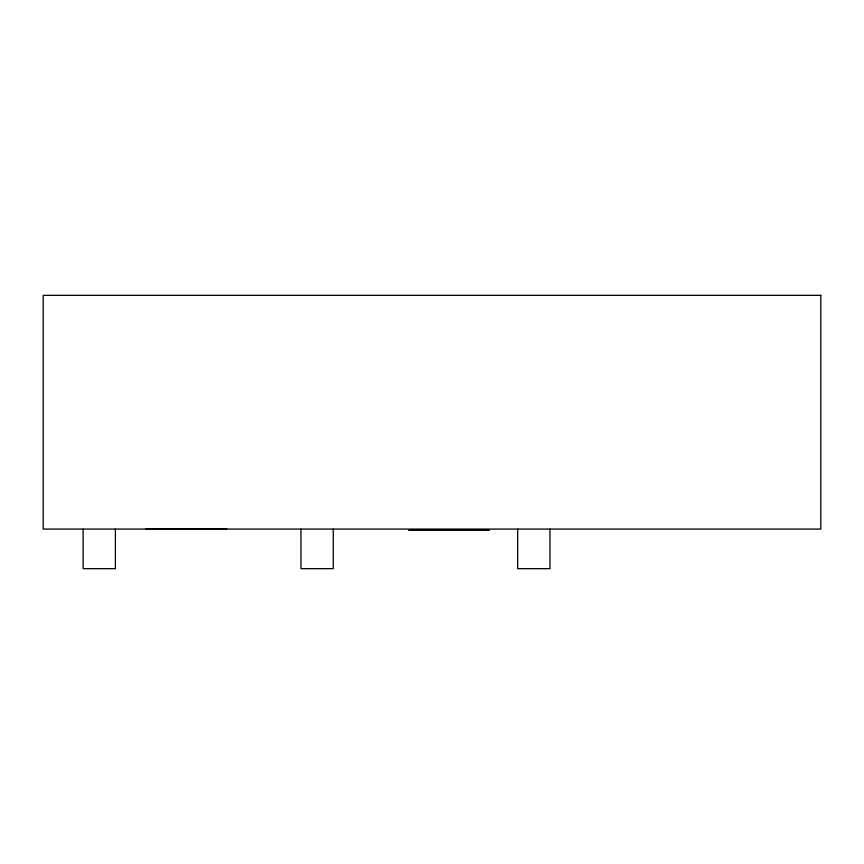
<?xml version="1.0" encoding="UTF-8"?>
<svg xmlns="http://www.w3.org/2000/svg" width="864" height="864" viewBox="0 0 864 864"><rect width="100%" height="100%" fill="white"/><g stroke="black" fill="none" stroke-linecap="round" stroke-linejoin="round"><path stroke-width="1.3" d="M145.984 528.714L226.735 528.714M408.661 530.323L489.413 530.323M549.947 529.081L549.947 568.652L517.655 568.652L517.655 529.081M333.256 529.081L333.256 568.652L300.953 568.652L300.953 529.081M115.398 529.081L115.398 568.652L83.106 568.652L83.106 529.081M820.8 295.348L43.2 295.348L43.2 529.081L820.8 529.081L820.8 295.348"/></g></svg>
